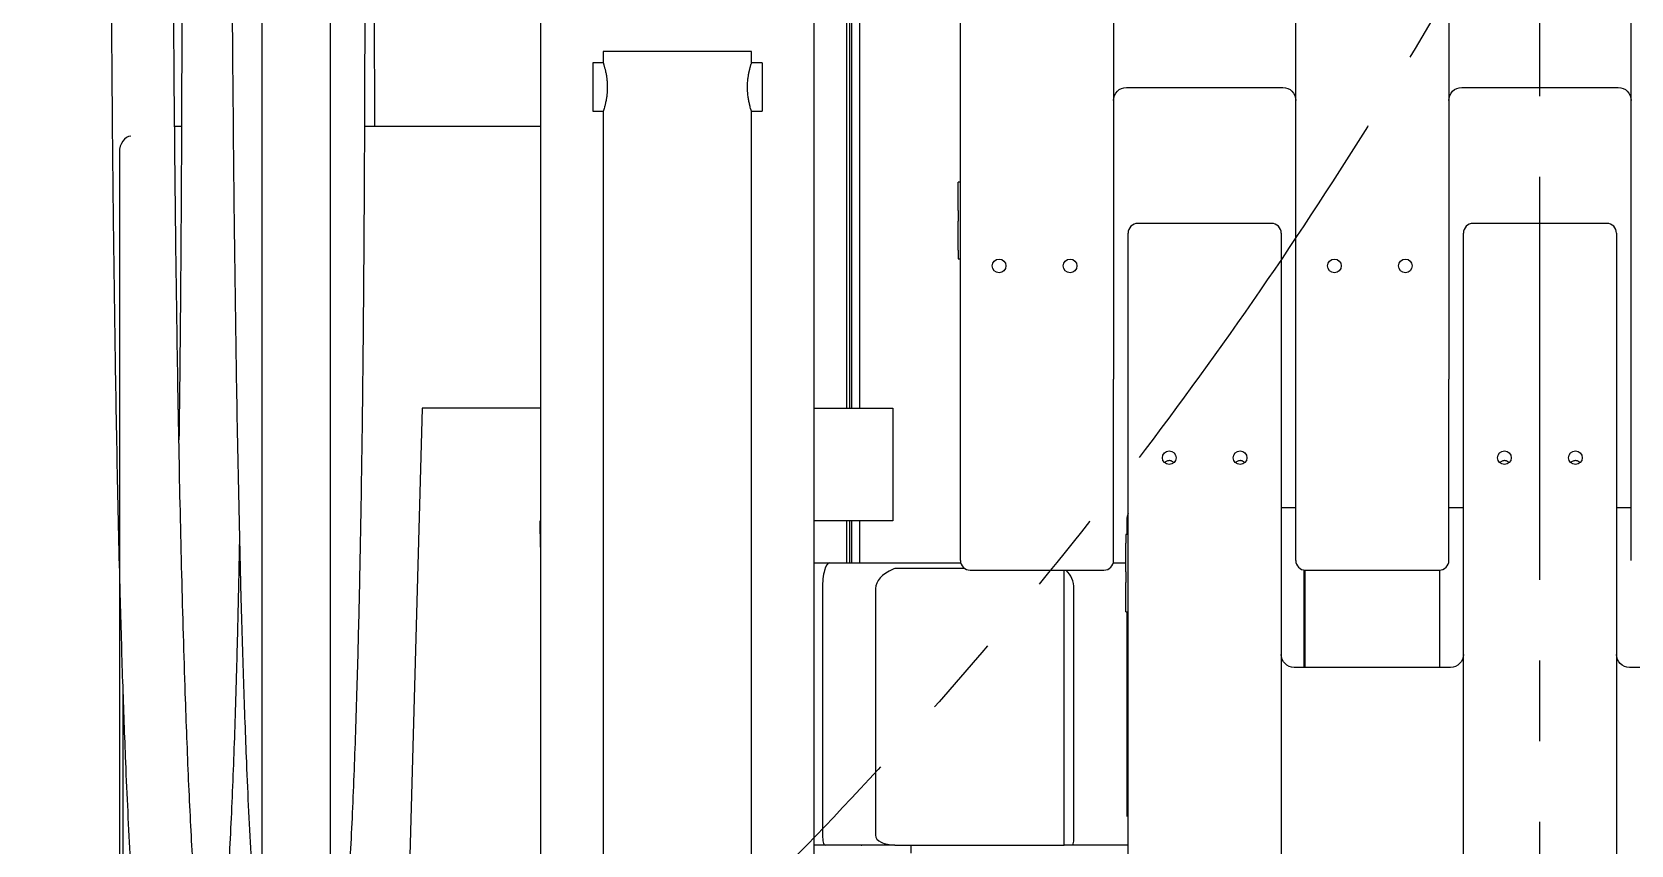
# Model space of a CAD drawing. Header units: millimetres. Extents: x 10462777 to 22643323, y 453826 to 1389191.
# Drawn here: x 11281172 to 11282164, y 581565 to 582069 of the extents above; entities that cross this region are included whole.
import ezdxf

# ---------------------------------------------------------------- set-up
doc = ezdxf.new("R2010")
doc.units = ezdxf.units.MM
doc.header["$LTSCALE"] = 200
doc.header["$MEASUREMENT"] = 0
doc.linetypes.add('CENTER', pattern=[2, 1.25, -0.25, 0.25, -0.25])
doc.linetypes.add('PHANTOM', pattern=[2.5, 1.25, -0.25, 0.25, -0.25, 0.25, -0.25])
doc.layers.get('0').update_dxf_attribs({"linetype": 'CONTINUOUS'})
for name, color, linetype in [('1', 1, 'CENTER'), ('2', 2, 'CONTINUOUS'), ('5', 4, 'CONTINUOUS')]:
    doc.layers.add(name, color=color, linetype=linetype)
doc.layers.add('LAYOUT', color=8, linetype='CONTINUOUS', lineweight=25)

# ---------------------------------------------------------------- blocks, each defined once
blk = doc.blocks.new('A$C7DA30AB0')
at = {"layer": 'LAYOUT', "color": 6, "linetype": 'PHANTOM'}
blk.add_circle((3030.45, 3025.99, 0), 2693.02, dxfattribs=at)

msp = doc.modelspace()

# ---------------------------------------------------------------- linework, layer by layer
at = {"layer": '1', "color": 23, "linetype": 'CENTER'}
msp.add_line((11282107.87228, 579329.36568, 0), (11282107.87228, 587294.33381, 0), dxfattribs=at)
at = {"layer": '2', "color": 252, "linetype": 'Continuous'}
for p, q in [((11281487.91598, 582561.35677, 0), (11281487.91598, 581210.93165, 0)), ((11281657.81339, 581210.93165, 0), (11281657.81339, 582561.35677, 0)), ((11281677.86618, 582561.3569, 0), (11281677.86618, 581835.92831, 0)), ((11281679.8662, 581835.96081, 0), (11281679.8662, 582561.35424, 0)), ((11281315.36103, 581429.41224, 0), (11281315.36103, 582501.42746, 0)), ((11281357.36162, 582504.42551, 0), (11281357.36162, 581426.41419, 0)), ((11281748.46718, 581853.79938, 0), (11281748.46718, 582445.34482, 0)), ((11281843.46853, 582445.34482, 0), (11281843.46853, 581853.79938, 0)), ((11281956.47013, 581853.79938, 0), (11281956.47013, 582445.34482, 0)), ((11282051.47148, 582445.34482, 0), (11282051.47148, 581853.79938, 0)), ((11282164.47309, 581853.79938, 0), (11282164.47309, 582445.34482, 0)), ((11281680.86622, 582229.11366, 0), (11281680.86622, 581835.90497, 0)), ((11281685.86629, 582229.11366, 0), (11281685.86629, 581835.90497, 0)), ((11281851.46864, 582034.70211, 0), (11281948.47002, 582034.70211, 0)), ((11282059.4716, 582034.70211, 0), (11282156.47297, 582034.70211, 0)), ((11281265.20799, 582010.40376, 0), (11281260.98848, 582010.40376, 0)), ((11281487.91381, 582010.40376, 0), (11281378.88781, 582010.40376, 0)), ((11281226.69682, 581994.40353, 0), (11281226.69682, 581414.39529, 0)), ((11281748.46718, 581975.95387, 0), (11281746.96716, 581975.95387, 0)), ((11281746.96716, 581975.91895, 0), (11281746.96716, 581975.95387, 0)), ((11281746.96716, 581958.35825, 0), (11281746.96716, 581975.91895, 0)), ((11281746.96716, 581958.35825, 0), (11281746.96716, 581951.74668, 0)), ((11281746.96716, 581933.85119, 0), (11281746.96716, 581951.74668, 0)), ((11281746.96716, 581933.85119, 0), (11281746.96716, 581928.49751, 0)), ((11281746.96716, 581928.49751, 0), (11281748.46718, 581928.49751, 0)), ((11281748.46718, 581741.36291, 0), (11281748.46718, 581853.79938, 0)), ((11281843.46853, 581741.36291, 0), (11281843.46853, 581853.79938, 0)), ((11281956.47013, 581741.36291, 0), (11281956.47013, 581853.79938, 0)), ((11282051.47148, 581741.36291, 0), (11282051.47148, 581853.79938, 0)), ((11282164.47309, 581741.36291, 0), (11282164.47309, 581853.79938, 0)), ((11281677.86618, 581765.94669, 0), (11281677.86618, 581739.95039, 0)), ((11281679.8662, 581739.93507, 0), (11281679.8662, 581765.937, 0)), ((11281680.86622, 581765.90308, 0), (11281680.86622, 581739.9009, 0)), ((11281685.86629, 581765.90308, 0), (11281685.86629, 581739.9009, 0)), ((11281754.46726, 581735.36282, 0), (11281837.46844, 581735.36282, 0)), ((11281962.22022, 581675.03846, 0), (11281962.22022, 581735.36513, 0)), ((11281962.47022, 581735.36282, 0), (11282045.4714, 581735.36282, 0)), ((11282045.8714, 581675.03846, 0), (11282045.8714, 581735.37369, 0)), ((11281228.81817, 581660.96223, 0), (11281228.81817, 581414.39529, 0))]:
    msp.add_line(p, q, dxfattribs=at)
at = {"layer": '2', "color": 124, "linetype": 'Continuous'}
for p, q in [((11281941.46992, 581950.36587, 0), (11281858.46874, 581950.36587, 0)), ((11282149.47288, 581950.36587, 0), (11282066.4717, 581950.36587, 0)), ((11281852.46866, 581854.12157, 0), (11281852.46866, 581944.36579, 0)), ((11281947.47001, 581944.36579, 0), (11281947.47001, 581854.12157, 0)), ((11282060.47161, 581854.12157, 0), (11282060.47161, 581944.36579, 0)), ((11282155.47296, 581944.36579, 0), (11282155.47296, 581854.12157, 0)), ((11281852.46866, 581362.16834, 0), (11281852.46866, 581854.12157, 0)), ((11281947.47001, 581854.12157, 0), (11281947.47001, 581362.16834, 0)), ((11282060.47161, 581362.16834, 0), (11282060.47161, 581854.12157, 0)), ((11282155.47296, 581854.12157, 0), (11282155.47296, 581362.16834, 0)), ((11281414.61244, 581835.91801, 0), (11281401.12966, 581349.11383, 0)), ((11281487.91738, 581835.91801, 0), (11281414.61244, 581835.91801, 0)), ((11281657.8148, 581835.91801, 0), (11281706.61658, 581835.91801, 0)), ((11281706.61658, 581835.91801, 0), (11281706.61658, 581765.91702, 0)), ((11281851.86865, 581757.52497, 0), (11281851.86865, 581767.91704, 0)), ((11281956.46882, 581773.91713, 0), (11281947.46895, 581773.91713, 0)), ((11282060.47261, 581773.91713, 0), (11282051.4728, 581773.91713, 0)), ((11282164.47134, 581773.91713, 0), (11282155.47152, 581773.91713, 0)), ((11281487.63083, 581765.91702, 0), (11281487.91702, 581765.91702, 0)), ((11281487.91607, 581749.57562, 0), (11281487.63083, 581765.91702, 0)), ((11281706.61658, 581765.91702, 0), (11281657.8148, 581765.91702, 0)), ((11281852.46866, 581757.52515, 0), (11281850.96864, 581757.52515, 0)), ((11281850.96864, 581757.52515, 0), (11281850.96864, 581752.19052, 0)), ((11281850.96864, 581734.30131, 0), (11281850.96864, 581752.19052, 0)), ((11281657.8128, 581739.91665, 0), (11281667.15321, 581739.91665, 0)), ((11281667.15321, 581739.91665, 0), (11281710.4551, 581739.91665, 0)), ((11281710.4551, 581739.91665, 0), (11281748.64541, 581739.91665, 0)), ((11281843.29167, 581739.91665, 0), (11281850.96857, 581739.91665, 0)), ((11281751.08716, 581736.40659, 0), (11281708.78039, 581736.40659, 0)), ((11281812.86809, 581564.91416, 0), (11281812.86809, 581735.36156, 0)), ((11281850.96864, 581734.30131, 0), (11281850.96864, 581727.67279, 0)), ((11281850.96864, 581709.59468, 0), (11281850.96864, 581727.67279, 0)), ((11281961.52021, 581735.43332, 0), (11281961.52021, 581713.91628, 0)), ((11281662.86596, 581723.91642, 0), (11281662.86596, 581570.91425, 0)), ((11281695.7754, 581723.91642, 0), (11281695.7754, 581570.91425, 0)), ((11281818.86818, 581568.15699, 0), (11281818.86818, 581723.91642, 0)), ((11281850.96864, 581709.55767, 0), (11281850.96864, 581709.59468, 0)), ((11281850.96864, 581709.55767, 0), (11281852.46866, 581709.55767, 0)), ((11281851.86865, 581668.74109, 0), (11281851.86865, 581709.5591, 0)), ((11281961.52021, 581713.91628, 0), (11281961.52021, 581675.0385, 0)), ((11281851.86865, 581582.56499, 0), (11281851.86865, 581668.74109, 0)), ((11282052.4715, 581675.03809, 0), (11281955.47012, 581675.03809, 0)), ((11282260.47445, 581675.03809, 0), (11282163.47307, 581675.03809, 0)), ((11281664.47368, 581564.91416, 0), (11281657.81273, 581564.91416, 0)), ((11281707.77557, 581564.91416, 0), (11281664.47368, 581564.91416, 0)), ((11281686.8663, 581564.91416, 0), (11281687.23367, 581564.91416, 0)), ((11281707.77557, 581564.91416, 0), (11281812.86809, 581564.91416, 0)), ((11281717.86674, 581559.91409, 0), (11281717.86674, 581564.91429, 0)), ((11281817.91637, 581564.91416, 0), (11281812.86809, 581564.91416, 0)), ((11281835.86842, 581564.91416, 0), (11281817.91637, 581564.91416, 0)), ((11281852.47051, 581564.91416, 0), (11281846.45176, 581564.91416, 0))]:
    msp.add_line(p, q, dxfattribs=at)
at = {"layer": '2', "color": 252, "linetype": 'Continuous', "extrusion": (0, 0, -1)}
for centre, start, end in [((-11281851.46864, 582026.702, 0), 0, 90), ((-11281948.47002, 582026.702, 0), 90, 180), ((-11282059.4716, 582026.702, 0), 0, 90), ((-11282156.47297, 582026.702, 0), 90, 180)]:
    msp.add_arc(centre, 8.00011, start, end, dxfattribs=at)
at = {"layer": '2', "color": 124, "linetype": 'Continuous'}
for centre, radius, start, end in [((11281858.46874, 581944.36579, 0), 6.00009, 90, 180), ((11281941.46992, 581944.36579, 0), 6.00009, 0, 90), ((11282066.4717, 581944.36579, 0), 6.00009, 90, 180), ((11282149.47288, 581944.36579, 0), 6.00009, 0, 90), ((11281857.86873, 581767.91704, 0), 6.00009, 154.15731172, 180), ((11281802.86795, 581723.91642, 0), 16.00023, 0, 45.6744408), ((11281812.86809, 581568.15699, 0), 6.00009, 327.28479733, 0)]:
    msp.add_arc(centre, radius, start, end, dxfattribs=at)
at = {"layer": '2', "color": 252, "linetype": 'Continuous'}
for centre, start, end in [((11281754.46726, 581741.36291, 0), 180, 270), ((11281837.46844, 581741.36291, 0), 270, 0), ((11281962.47022, 581741.36291, 0), 180, 270), ((11282045.4714, 581741.36291, 0), 270, 0)]:
    msp.add_arc(centre, 6.00009, start, end, dxfattribs=at)
at = {"layer": '2', "color": 124, "linetype": 'Continuous', "extrusion": (0, 0, -1)}
for centre, start, end in [((-11281955.47012, 581683.03821, 0), 270, 0), ((-11282052.4715, 581683.03821, 0), 180, 270), ((-11282163.47307, 581683.03821, 0), 270, 0)]:
    msp.add_arc(centre, 8.00011, start, end, dxfattribs=at)
at = {"layer": '2', "color": 252, "linetype": 'Continuous'}
msp.add_ellipse((11281233.76798, 581994.40353, 0), major_axis=(0, -10.00014), ratio=0.707106781, start_param=3.141592654, end_param=4.71238898, dxfattribs=at)
for centre in [(11281772.46752, 581924.03937, 0), (11281816.46815, 581924.03937, 0), (11281980.47047, 581924.03937, 0), (11282024.4711, 581924.03937, 0)]:
    msp.add_ellipse(centre, major_axis=(4.25006, 0), ratio=0.994179885, dxfattribs=at)
at = {"layer": '2', "color": 124, "linetype": 'Continuous'}
for centre in [(11281877.96902, 581805.09478, 0), (11281921.96964, 581805.09478, 0), (11282085.97197, 581805.09478, 0), (11282129.9726, 581805.09478, 0)]:
    msp.add_ellipse(centre, major_axis=(4.25006, 0), ratio=0.993830785, dxfattribs=at)
for centre, major_axis, ratio, start_param, end_param in [((11281667.15321, 581723.91642, 0), (0, 16.00023), 0.267949192, 0, 1.570796327), ((11281727.77585, 581723.91642, 0), (32.00045, 0), 0.5, 2.289037441, 3.141592654), ((11281664.47368, 581570.91425, 0), (0, 6.00009), 0.267949192, 1.570796327, 3.141592654), ((11281707.77557, 581570.91425, 0), (-12.00017, 0), 0.5, 0, 1.570796327)]:
    msp.add_ellipse(centre, major_axis=major_axis, ratio=ratio, start_param=start_param, end_param=end_param, dxfattribs=at)
at = {"layer": '2', "color": 27, "linetype": 'Continuous'}
for points, knots in [([(11281279.51494, 581477.34538, 0), (11281280.13966, 581476.48084, 0), (11281278.9335, 581480.00045, 0), (11281278.03753, 581487.10033, 0), (11281276.54363, 581498.7814, 0), (11281274.51959, 581519.94836, 0), (11281272.08857, 581554.60443, 0), (11281269.61501, 581604.01354, 0), (11281267.34278, 581663.33982, 0), (11281265.33281, 581732.52654, 0), (11281263.59816, 581812.06651, 0), (11281262.29932, 581891.59823, 0), (11281261.32939, 581970.0504, 0), (11281260.60604, 582047.28879, 0), (11281260.03724, 582130.59535, 0), (11281259.70255, 582203.65043, 0), (11281259.50451, 582265.41228, 0), (11281259.3905, 582312.93081, 0), (11281259.30683, 582362.71621, 0), (11281259.25171, 582414.71329, 0), (11281259.22119, 582468.8383, 0), (11281259.21075, 582524.97454, 0), (11281259.20892, 582563.05616, 0), (11281259.21016, 582582.40896, 0)], [0, 0, 0, 0, 0.025389539, 0.048545827, 0.071841183, 0.097469773, 0.150191775, 0.202651124, 0.254094874, 0.31963857, 0.386189789, 0.455444735, 0.515241905, 0.576054535, 0.640566423, 0.713677883, 0.749389941, 0.786896547, 0.826181268, 0.867207931, 0.909916637, 0.954220594, 1, 1, 1, 1]), ([(11281220.50977, 582546.40554, 0), (11281220.51017, 582539.37713, 0), (11281220.51236, 582514.55222, 0), (11281220.51967, 582473.19918, 0), (11281220.54538, 582423.63151, 0), (11281220.58852, 582377.90364, 0), (11281220.64895, 582336.02308, 0), (11281220.73637, 582291.98803, 0), (11281220.85597, 582247.52575, 0), (11281221.01466, 582203.08836, 0), (11281221.28855, 582141.20519, 0), (11281221.7947, 582058.12861, 0), (11281222.7009, 581961.24822, 0), (11281223.86413, 581873.25585, 0), (11281225.22545, 581795.19505, 0), (11281226.80983, 581726.00311, 0), (11281228.56209, 581666.22453, 0), (11281230.19333, 581621.49897, 0), (11281231.81886, 581584.90728, 0), (11281233.42362, 581554.5261, 0), (11281235.32733, 581525.17364, 0), (11281237.57535, 581498.95887, 0), (11281239.97139, 581478.52042, 0), (11281242.73426, 581465.77402, 0), (11281244.9846, 581459.69286, 0), (11281248.06446, 581454.04375, 0), (11281254.94625, 581448.25319, 0), (11281264.50297, 581445.96374, 0), (11281273.73683, 581448.3155, 0), (11281280.21164, 581453.98048, 0), (11281282.35878, 581457.47193, 0), (11281284.88828, 581462.83235, 0), (11281286.9203, 581470.78366, 0), (11281289.13173, 581483.50608, 0), (11281291.21511, 581502.08961, 0), (11281293.2778, 581527.83581, 0), (11281295.45842, 581563.87705, 0), (11281297.52052, 581609.8949, 0), (11281299.12722, 581658.63103, 0), (11281300.25306, 581701.56412, 0), (11281300.89013, 581730.62656, 0), (11281301.22003, 581747.62459, 0), (11281301.30612, 581752.211, 0)], [0, 0, 0, 0, 0.012083754, 0.042680856, 0.071097193, 0.097306776, 0.121309226, 0.143123132, 0.173059851, 0.197834189, 0.219670765, 0.279775546, 0.341429244, 0.38835698, 0.435007168, 0.481698348, 0.516405908, 0.550519525, 0.572840027, 0.596116508, 0.621489259, 0.648618761, 0.675610646, 0.700523709, 0.709473304, 0.718222938, 0.727249736, 0.733926305, 0.74184291, 0.746889806, 0.75398821, 0.765747951, 0.781026227, 0.797326458, 0.820784346, 0.846539579, 0.872626302, 0.910489892, 0.946472426, 0.969122402, 0.991696481, 1, 1, 1, 1]), ([(11281295.52343, 582473.90297, 0), (11281295.52365, 582473.24566, 0), (11281295.52963, 582456.0605, 0), (11281295.54645, 582423.63151, 0), (11281295.58958, 582377.90364, 0), (11281295.65001, 582336.02308, 0), (11281295.73743, 582291.98803, 0), (11281295.85704, 582247.52575, 0), (11281296.01572, 582203.08836, 0), (11281296.28962, 582141.20519, 0), (11281296.79577, 582058.12861, 0), (11281297.70197, 581961.24822, 0), (11281298.8652, 581873.25585, 0), (11281300.22651, 581795.19505, 0), (11281301.8109, 581726.00311, 0), (11281303.56316, 581666.22453, 0), (11281305.1944, 581621.49897, 0), (11281306.81992, 581584.90728, 0), (11281308.42468, 581554.5261, 0), (11281310.32839, 581525.17364, 0), (11281312.57641, 581498.95887, 0), (11281314.24258, 581484.74632, 0), (11281315.31137, 581478.28281, 0), (11281315.34375, 581478.08891, 0)], [0, 0, 0, 0, 0.001779993, 0.046537337, 0.087818919, 0.125624141, 0.159982281, 0.207134313, 0.246155302, 0.28054915, 0.375217594, 0.472325668, 0.546239518, 0.619716213, 0.693257473, 0.747923851, 0.801654735, 0.836810794, 0.873472572, 0.913436096, 0.956166603, 0.998680353, 1, 1, 1, 1]), ([(11281265.51039, 582234.40605, 0), (11281265.51772, 582208.76762, 0), (11281265.50703, 582160.92051, 0), (11281265.45068, 582094.32651, 0), (11281265.32311, 582038.06154, 0), (11281265.14847, 581991.92369, 0), (11281264.94329, 581953.2312, 0), (11281264.70653, 581918.38284, 0), (11281264.32171, 581872.81656, 0), (11281263.93793, 581838.74998, 0), (11281263.63135, 581816.26663, 0)], [0, 0, 0, 0, 0.182918244, 0.341410473, 0.475177318, 0.584652751, 0.671306985, 0.752432836, 0.835047711, 1, 1, 1, 1]), ([(11281357.41394, 581457.7696, 0), (11281358.19104, 581459.24694, 0), (11281359.9873, 581463.21563, 0), (11281361.92137, 581470.78366, 0), (11281364.1328, 581483.50608, 0), (11281366.21617, 581502.08961, 0), (11281368.27887, 581527.83581, 0), (11281370.45949, 581563.87705, 0), (11281372.52158, 581609.8949, 0), (11281374.12829, 581658.63103, 0), (11281375.25412, 581701.56412, 0), (11281376.1071, 581740.47609, 0), (11281376.9041, 581784.84203, 0), (11281377.64447, 581837.44735, 0), (11281378.28127, 581899.00448, 0), (11281378.76922, 581969.8671, 0), (11281379.08115, 582050.09033, 0), (11281379.20459, 582139.3337, 0), (11281379.22708, 582201.77464, 0), (11281379.21187, 582234.40605, 0)], [0, 0, 0, 0, 0.018490146, 0.047701824, 0.078867457, 0.123718348, 0.172961703, 0.222838862, 0.295233092, 0.364030791, 0.407336975, 0.450498046, 0.501059297, 0.560195489, 0.628535641, 0.706609584, 0.794718013, 0.892755979, 1, 1, 1, 1]), ([(11281385.15149, 582010.38173, 0), (11281385.12017, 582021.47715, 0), (11281385.02046, 582059.8775, 0), (11281384.89743, 582127.88491, 0), (11281384.86216, 582184.79911, 0), (11281384.86201, 582214.40657, 0)], [0, 0, 0, 0, 0.163161197, 0.564680199, 1, 1, 1, 1])]:
    msp.add_open_spline(points, degree=3, knots=knots, dxfattribs=at)
at = {"layer": '2', "color": 124, "linetype": 'Continuous'}
for points, knots in [([(11281880.84041, 581802.05436, 0), (11281880.78494, 581802.10995, 0), (11281880.72765, 581802.16442, 0), (11281880.43895, 581802.42401, 0), (11281880.18446, 581802.60912, 0), (11281879.75794, 581802.84653, 0), (11281879.60857, 581802.91848, 0), (11281879.30245, 581803.04311, 0), (11281879.14472, 581803.09639, 0), (11281878.81923, 581803.18346, 0), (11281878.65, 581803.21734, 0), (11281878.31186, 581803.26204, 0), (11281878.14216, 581803.27328, 0), (11281877.63116, 581803.27365, 0), (11281877.2851, 581803.22757, 0), (11281876.63522, 581803.05447, 0), (11281876.32278, 581802.92576, 0), (11281875.75673, 581802.61106, 0), (11281875.49646, 581802.42187, 0), (11281875.2037, 581802.15834, 0), (11281875.14218, 581802.09959, 0), (11281875.08283, 581802.03956, 0)], [0, 0, 0, 0, 0.039175444, 0.039175444, 0.192209366, 0.192209366, 0.268726328, 0.268726328, 0.345243289, 0.345243289, 0.421760251, 0.421760251, 0.498277212, 0.498277212, 0.651311135, 0.651311135, 0.804345058, 0.804345058, 0.957378981, 0.957378981, 1, 1, 1, 1]), ([(11281924.84103, 581802.05436, 0), (11281924.78557, 581802.10995, 0), (11281924.72828, 581802.16442, 0), (11281924.43957, 581802.42401, 0), (11281924.18508, 581802.60912, 0), (11281923.75857, 581802.84653, 0), (11281923.60919, 581802.91848, 0), (11281923.30308, 581803.04311, 0), (11281923.14534, 581803.09639, 0), (11281922.81985, 581803.18346, 0), (11281922.65063, 581803.21734, 0), (11281922.31248, 581803.26204, 0), (11281922.14278, 581803.27328, 0), (11281921.63179, 581803.27365, 0), (11281921.28572, 581803.22757, 0), (11281920.63585, 581803.05447, 0), (11281920.32341, 581802.92576, 0), (11281919.75736, 581802.61106, 0), (11281919.49709, 581802.42187, 0), (11281919.20432, 581802.15834, 0), (11281919.14281, 581802.09959, 0), (11281919.08346, 581802.03956, 0)], [0, 0, 0, 0, 0.039175444, 0.039175444, 0.192209367, 0.192209367, 0.268726328, 0.268726328, 0.345243289, 0.345243289, 0.421760251, 0.421760251, 0.498277212, 0.498277212, 0.651311135, 0.651311135, 0.804345058, 0.804345058, 0.957378981, 0.957378981, 1, 1, 1, 1]), ([(11282088.84336, 581802.05436, 0), (11282088.7879, 581802.10995, 0), (11282088.73061, 581802.16442, 0), (11282088.4419, 581802.42401, 0), (11282088.18741, 581802.60912, 0), (11282087.7609, 581802.84653, 0), (11282087.61152, 581802.91848, 0), (11282087.30541, 581803.04311, 0), (11282087.14767, 581803.09639, 0), (11282086.82218, 581803.18346, 0), (11282086.65296, 581803.21734, 0), (11282086.31481, 581803.26204, 0), (11282086.14511, 581803.27328, 0), (11282085.63412, 581803.27365, 0), (11282085.28805, 581803.22757, 0), (11282084.63818, 581803.05447, 0), (11282084.32574, 581802.92576, 0), (11282083.75969, 581802.61106, 0), (11282083.49942, 581802.42187, 0), (11282083.20665, 581802.15834, 0), (11282083.14514, 581802.09959, 0), (11282083.08579, 581802.03956, 0)], [0, 0, 0, 0, 0.039175444, 0.039175444, 0.192209366, 0.192209366, 0.268726328, 0.268726328, 0.345243289, 0.345243289, 0.421760251, 0.421760251, 0.498277212, 0.498277212, 0.651311135, 0.651311135, 0.804345058, 0.804345058, 0.957378981, 0.957378981, 1, 1, 1, 1]), ([(11282132.84398, 581802.05436, 0), (11282132.78852, 581802.10995, 0), (11282132.73123, 581802.16442, 0), (11282132.44253, 581802.42401, 0), (11282132.18804, 581802.60912, 0), (11282131.76152, 581802.84653, 0), (11282131.61215, 581802.91848, 0), (11282131.30603, 581803.04311, 0), (11282131.1483, 581803.09639, 0), (11282130.82281, 581803.18346, 0), (11282130.65358, 581803.21734, 0), (11282130.31544, 581803.26204, 0), (11282130.14574, 581803.27328, 0), (11282129.63474, 581803.27365, 0), (11282129.28867, 581803.22757, 0), (11282128.6388, 581803.05447, 0), (11282128.32636, 581802.92576, 0), (11282127.76031, 581802.61106, 0), (11282127.50004, 581802.42187, 0), (11282127.20728, 581802.15834, 0), (11282127.14576, 581802.09959, 0), (11282127.08641, 581802.03956, 0)], [0, 0, 0, 0, 0.039175444, 0.039175444, 0.192209366, 0.192209366, 0.268726328, 0.268726328, 0.345243289, 0.345243289, 0.421760251, 0.421760251, 0.498277212, 0.498277212, 0.651311135, 0.651311135, 0.804345058, 0.804345058, 0.957378981, 0.957378981, 1, 1, 1, 1]), ([(11281708.78039, 581736.40659, 0), (11281708.42383, 581736.40659, 0), (11281708.07356, 581736.36737, 0), (11281707.38438, 581736.21797, 0), (11281707.04401, 581736.10666, 0), (11281706.71759, 581735.96402, 0)], [0, 0, 0, 0, 0.5, 0.5, 1, 1, 1, 1]), ([(11281846.45176, 581564.91416, 0), (11281846.00774, 581564.91416, 0), (11281845.56573, 581564.91416, 0), (11281844.6836, 581564.91416, 0), (11281844.2435, 581564.91416, 0), (11281842.92432, 581564.91416, 0), (11281842.04626, 581564.91416, 0), (11281840.28773, 581564.91416, 0), (11281839.40731, 581564.91416, 0), (11281837.64167, 581564.91416, 0), (11281836.75646, 581564.91416, 0), (11281835.86842, 581564.91416, 0)], [0, 0, 0, 0, 0.125, 0.125, 0.25, 0.25, 0.5, 0.5, 0.75, 0.75, 1, 1, 1, 1])]:
    msp.add_open_spline(points, degree=3, knots=knots, dxfattribs=at)
at = {"layer": '5', "color": 60, "linetype": 'Continuous'}
for p, q in [((11281526.86403, 582056.92115, 0), (11281526.86403, 582049.71746, 0)), ((11281618.86534, 582056.92115, 0), (11281526.86403, 582056.92115, 0)), ((11281618.86534, 582049.71746, 0), (11281618.86534, 582056.92115, 0)), ((11281526.93001, 582049.92105, 0), (11281520.36394, 582049.92105, 0)), ((11281520.36394, 582049.92105, 0), (11281520.36394, 582019.92062, 0)), ((11281625.36543, 582049.92105, 0), (11281618.79936, 582049.92105, 0)), ((11281625.36543, 582049.92105, 0), (11281625.36543, 582019.92062, 0)), ((11281520.36394, 582019.92062, 0), (11281526.86403, 582019.92062, 0)), ((11281526.86403, 582019.92062, 0), (11281526.86403, 580710.90203, 0)), ((11281618.86534, 580710.90203, 0), (11281618.86534, 582019.92062, 0)), ((11281618.86534, 582019.92062, 0), (11281625.36543, 582019.92062, 0))]:
    msp.add_line(p, q, dxfattribs=at)
for points, knots in [([(11281526.86403, 582049.92104, 0), (11281526.86403, 582049.92105, 0), (11281526.86396, 582049.92128, 0), (11281526.87178, 582049.89733, 0), (11281526.89532, 582049.82483, 0), (11281526.90514, 582049.79455, 0), (11281526.92871, 582049.72156, 0), (11281526.94251, 582049.67871, 0), (11281527.02044, 582049.4355, 0), (11281527.11153, 582049.14848, 0), (11281527.28278, 582048.58425, 0), (11281527.34564, 582048.37372, 0), (11281527.48152, 582047.9065, 0), (11281527.55347, 582047.65351, 0), (11281527.77786, 582046.83891, 0), (11281527.93898, 582046.22206, 0), (11281528.14411, 582045.35658, 0), (11281528.18542, 582045.17822, 0), (11281528.2675, 582044.81462, 0), (11281528.30824, 582044.62943, 0), (11281528.42919, 582044.06385, 0), (11281528.50812, 582043.67347, 0), (11281528.66035, 582042.86608, 0), (11281528.73366, 582042.44907, 0), (11281528.83773, 582041.80303, 0), (11281528.87143, 582041.58425, 0), (11281528.93657, 582041.13965, 0), (11281528.9681, 582040.91315, 0), (11281529.1179, 582039.77316, 0), (11281529.2131, 582038.836, 0), (11281529.31089, 582037.39256, 0), (11281529.33599, 582036.9051, 0), (11281529.36137, 582036.16402, 0), (11281529.36779, 582035.91461, 0), (11281529.37631, 582035.41775, 0), (11281529.37843, 582035.16997, 0), (11281529.37848, 582033.9342, 0), (11281529.34478, 582032.95561, 0), (11281529.26328, 582031.74479, 0), (11281529.24501, 582031.50326, 0), (11281529.20462, 582031.02145, 0), (11281529.18255, 582030.78199, 0), (11281529.11161, 582030.07326, 0), (11281529.0578, 582029.61142, 0), (11281528.93918, 582028.7082, 0), (11281528.87436, 582028.26683, 0), (11281528.77034, 582027.61998, 0), (11281528.73454, 582027.4069, 0), (11281528.6609, 582026.98585, 0), (11281528.62296, 582026.77734, 0), (11281528.43043, 582025.75606, 0), (11281528.26733, 582025.00537, 0), (11281528.02296, 582023.97377, 0), (11281527.94153, 582023.64578, 0), (11281527.82112, 582023.17811, 0), (11281527.78124, 582023.02615, 0), (11281527.70318, 582022.73363, 0), (11281527.6649, 582022.59265, 0), (11281527.47783, 582021.91369, 0), (11281527.34202, 582021.45276, 0), (11281527.19877, 582020.98061, 0), (11281527.17145, 582020.89143, 0), (11281527.11971, 582020.72381, 0), (11281527.09527, 582020.64532, 0), (11281527.02742, 582020.42879, 0), (11281526.98918, 582020.30864, 0), (11281526.89649, 582020.01935, 0), (11281526.86399, 582019.92051, 0), (11281526.86402, 582019.9206, 0)], [0, 0, 0, 0, 0.00003773, 0.031286551, 0.031286551, 0.046910962, 0.046910962, 0.062535372, 0.062535372, 0.125033014, 0.125033014, 0.156281835, 0.156281835, 0.187530656, 0.187530656, 0.250028298, 0.250028298, 0.265652708, 0.265652708, 0.281277119, 0.281277119, 0.31252594, 0.31252594, 0.34377476, 0.34377476, 0.359399171, 0.359399171, 0.375023581, 0.375023581, 0.437521223, 0.437521223, 0.468770044, 0.468770044, 0.484394455, 0.484394455, 0.500018865, 0.500018865, 0.562516507, 0.562516507, 0.578140917, 0.578140917, 0.593765328, 0.593765328, 0.625014149, 0.625014149, 0.65626297, 0.65626297, 0.67188738, 0.67188738, 0.687511791, 0.687511791, 0.750009433, 0.750009433, 0.781258253, 0.781258253, 0.796882664, 0.796882664, 0.812507074, 0.812507074, 0.875004716, 0.875004716, 0.890629127, 0.890629127, 0.906253537, 0.906253537, 0.937502358, 0.937502358, 1, 1, 1, 1]), ([(11281618.86535, 582019.9206, 0), (11281618.86532, 582019.92069, 0), (11281618.8329, 582020.01928, 0), (11281618.7403, 582020.30828, 0), (11281618.7021, 582020.4283, 0), (11281618.63433, 582020.64458, 0), (11281618.60992, 582020.72298, 0), (11281618.55819, 582020.89055, 0), (11281618.53087, 582020.97972, 0), (11281618.38759, 582021.45197, 0), (11281618.25163, 582021.91334, 0), (11281618.06417, 582022.59375, 0), (11281618.0258, 582022.73507, 0), (11281617.94755, 582023.02836, 0), (11281617.90772, 582023.18015, 0), (11281617.78761, 582023.64671, 0), (11281617.70633, 582023.9741, 0), (11281617.46223, 582025.00453, 0), (11281617.29908, 582025.75526, 0), (11281617.06764, 582026.98299, 0), (11281616.99386, 582027.40349, 0), (11281616.85548, 582028.26374, 0), (11281616.7908, 582028.70396, 0), (11281616.67239, 582029.60479, 0), (11281616.61865, 582030.06539, 0), (11281616.54775, 582030.77219, 0), (11281616.52573, 582031.01045, 0), (11281616.48521, 582031.49243, 0), (11281616.46683, 582031.73467, 0), (11281616.38497, 582032.94674, 0), (11281616.35117, 582033.92454, 0), (11281616.35087, 582035.15695, 0), (11281616.35291, 582035.40394, 0), (11281616.36123, 582035.89897, 0), (11281616.36752, 582036.14747, 0), (11281616.39274, 582036.89142, 0), (11281616.41778, 582037.38046, 0), (11281616.51547, 582038.82771, 0), (11281616.6107, 582039.76623, 0), (11281616.76039, 582040.90665, 0), (11281616.79187, 582041.13313, 0), (11281616.85697, 582041.57788, 0), (11281616.89067, 582041.79679, 0), (11281616.99474, 582042.44338, 0), (11281617.06809, 582042.86094, 0), (11281617.22051, 582043.66975, 0), (11281617.29958, 582044.06101, 0), (11281617.42083, 582044.62806, 0), (11281617.46172, 582044.81395, 0), (11281617.54395, 582045.17825, 0), (11281617.58504, 582045.3556, 0), (11281617.78962, 582046.21892, 0), (11281617.95055, 582046.83531, 0), (11281618.13759, 582047.51444, 0), (11281618.17429, 582047.64566, 0), (11281618.24601, 582047.89871, 0), (11281618.28109, 582048.02079, 0), (11281618.38293, 582048.37099, 0), (11281618.44574, 582048.58138, 0), (11281618.61685, 582049.1453, 0), (11281618.7079, 582049.43225, 0), (11281618.78597, 582049.67592, 0), (11281618.79982, 582049.71894, 0), (11281618.82361, 582049.79264, 0), (11281618.83353, 582049.82322, 0), (11281618.85732, 582049.89652, 0), (11281618.86535, 582049.92108, 0), (11281618.86534, 582049.92105, 0)], [0, 0, 0, 0, 0.062481237, 0.062481237, 0.093721856, 0.093721856, 0.109342165, 0.109342165, 0.124962475, 0.124962475, 0.187443712, 0.187443712, 0.203064021, 0.203064021, 0.218684331, 0.218684331, 0.249924949, 0.249924949, 0.312406187, 0.312406187, 0.343646806, 0.343646806, 0.374887424, 0.374887424, 0.406128043, 0.406128043, 0.421748352, 0.421748352, 0.437368662, 0.437368662, 0.499849899, 0.499849899, 0.515470208, 0.515470208, 0.531090518, 0.531090518, 0.562331136, 0.562331136, 0.624812374, 0.624812374, 0.640432683, 0.640432683, 0.656052992, 0.656052992, 0.687293611, 0.687293611, 0.71853423, 0.71853423, 0.734154539, 0.734154539, 0.749774848, 0.749774848, 0.812256086, 0.812256086, 0.827876395, 0.827876395, 0.843496704, 0.843496704, 0.874737323, 0.874737323, 0.937218561, 0.937218561, 0.95283887, 0.95283887, 0.968459179, 0.968459179, 1, 1, 1, 1])]:
    msp.add_open_spline(points, degree=3, knots=knots, dxfattribs=at)

# ---------------------------------------------------------------- block references
at = {"ltscale": 10}
msp.add_blockref('A$C7DA30AB0', (11276684.40366, 580408.4363, 0), dxfattribs=at)

doc.saveas('drawing.dxf')
